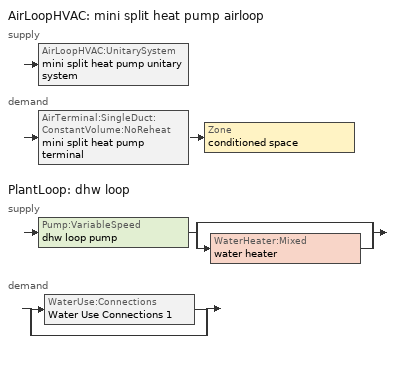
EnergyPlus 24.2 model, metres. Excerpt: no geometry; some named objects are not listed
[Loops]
AirLoopHVAC 'mini split heat pump airloop'
 supply: AirLoopHVAC:UnitarySystem 'mini split heat pump unitary system'
 demand: AirTerminal:SingleDuct:ConstantVolume:NoReheat 'mini split heat pump terminal' > Zone 'conditioned space'
PlantLoop 'dhw loop'
 supply: Pump:VariableSpeed 'dhw loop pump' > split
  | bypass
  | WaterHeater:Mixed 'water heater'
 demand: split
  | WaterUse:Connections 'Water Use Connections 1'
  | bypass
[ZoneControl:Thermostat]
conditioned space Thermostat: Zone or ZoneList=conditioned space; Control Type Schedule=conditioned space Thermostat Schedule; Control 1=conditioned space temperature setpoint; Temperature Difference Between Cutout And Setpoint {deltaC}=0
[ThermostatSetpoint:DualSetpoint]
conditioned space temperature setpoint: Heating Setpoint Temperature Schedule=heating setpoint; Cooling Setpoint Temperature Schedule=cooling setpoint
[ZoneHVAC:Baseboard:Convective:Electric]
electric baseboard: Availability Schedule=Always On Discrete; Heating Design Capacity {W}=7877.16; Efficiency=1
[AirTerminal:SingleDuct:ConstantVolume:NoReheat]
mini split heat pump terminal: Availability Schedule=Always On Discrete; Maximum Air Flow Rate {m3/s}=0.284584
[Zone equipment]
conditioned space: electric baseboard, mini split heat pump terminal
[AirLoopHVAC]
mini split heat pump airloop: Design Supply Air Flow Rate {m3/s}=0.284584; Design Return Air Flow Fraction of Supply Air Flow=1
[Sizing:System]
mini split heat pump airloop: Type of Load to Size On=Sensible; Design Outdoor Air Flow Rate {m3/s}=Autosize; Central Heating Maximum System Air Flow Ratio=0.3; Preheat Design Temperature {C}=7; Preheat Design Humidity Ratio {kgWater/kgDryAir}=0.008; Precool Design Temperature {C}=12.8; Precool Design Humidity Ratio {kgWater/kgDryAir}=0.008; Central Cooling Design Supply Air Temperature {C}=12.8; Central Heating Design Supply Air Temperature {C}=16.7; Type of Zone Sum to Use=NonCoincident; 100% Outdoor Air in Cooling=Yes; 100% Outdoor Air in Heating=Yes; Central Cooling Design Supply Air Humidity Ratio {kgWater/kgDryAir}=0.0085; Central Heating Design Supply Air Humidity Ratio {kgWater/kgDryAir}=0.008; Cooling Supply Air Flow Rate Method=DesignDay; Cooling Supply Air Flow Rate {m3/s}=0; Cooling Supply Air Flow Rate Per Floor Area {m3/s-m2}=0.00996765; Cooling Fraction of Autosized Cooling Supply Air Flow Rate=1; Cooling Supply Air Flow Rate Per Unit Cooling Capacity {m3/s-W}=3.94755e-05; Heating Supply Air Flow Rate Method=DesignDay; Heating Supply Air Flow Rate {m3/s}=0; Heating Supply Air Flow Rate Per Floor Area {m3/s-m2}=0.00996765; Heating Fraction of Autosized Heating Supply Air Flow Rate=1; Heating Fraction of Autosized Cooling Supply Air Flow Rate=1; Heating Supply Air Flow Rate Per Unit Heating Capacity {m3/s-W}=3.15882e-05; System Outdoor Air Method=ZoneSum; Zone Maximum Outdoor Air Fraction=1; Cooling Design Capacity Method=CoolingDesignCapacity; Cooling Design Capacity {W}=Autosize; Cooling Design Capacity Per Floor Area {W/m2}=234.7; Fraction of Autosized Cooling Design Capacity=1; Heating Design Capacity Method=HeatingDesignCapacity; Heating Design Capacity {W}=Autosize; Heating Design Capacity Per Floor Area {W/m2}=157; Fraction of Autosized Heating Design Capacity=1; Central Cooling Capacity Control Method=OnOff; Occupant Diversity=Autosize
[AvailabilityManager:Scheduled]
mini split heat pump airloop Availability Manager: Schedule=Always On Discrete
[AirLoopHVAC:UnitarySystem]
mini split heat pump unitary system: Control Type=Load; Controlling Zone or Thermostat Location=conditioned space; Dehumidification Control Type=None; Availability Schedule=Always On Discrete; Supply Fan=mini split heat pump supply fan; Fan Placement=BlowThrough; Supply Air Fan Operating Mode Schedule=mini split heat pump auto fan schedule; Heating Coil=mini split heat pump htg coil; DX Heating Coil Sizing Ratio=1; Cooling Coil=mini split heat pump clg coil; Use DOAS DX Cooling Coil=No; Minimum Supply Air Temperature {C}=2; Latent Load Control=SensibleOnlyLoadControl; Cooling Supply Air Flow Rate Method=SupplyAirFlowRate; Cooling Supply Air Flow Rate {m3/s}=0.284584; Heating Supply Air Flow Rate Method=SupplyAirFlowRate; Heating Supply Air Flow Rate {m3/s}=0.284584; No Load Supply Air Flow Rate Method=SupplyAirFlowRate; No Load Supply Air Flow Rate {m3/s}=0; No Load Supply Air Flow Rate Control Set To Low Speed=Yes; Maximum Supply Air Temperature {C}=48.8889; Maximum Outdoor Dry-Bulb Temperature for Supplemental Heater Operation {C}=21; Ancillary On-Cycle Electric Power {W}=0; Ancillary Off-Cycle Electric Power {W}=0; Design Specification Multispeed Object=Unitary System Performance Multispeed 1
[Fan:SystemModel]
mini split heat pump supply fan: Availability Schedule=Always On Discrete; Design Maximum Air Flow Rate {m3/s}=0.350473; Speed Control Method=Discrete; Electric Power Minimum Flow Rate Fraction=0.2; Design Pressure Rise {Pa}=500; Motor Efficiency=1; Motor In Air Stream Fraction=1; Design Electric Power Consumption {W}=Autosize; Design Power Sizing Method=PowerPerFlow; Electric Power Per Unit Flow Rate {W/(m3/s)}=148.322; Electric Power Per Unit Flow Rate Per Unit Pressure {W/((m3/s)-Pa)}=1.66667; Fan Total Efficiency=0.7; Motor Loss Radiative Fraction=0; Number of Speeds=4; Speed Flow Fraction 1=0.20706; Speed Electric Power Fraction 1=0.00888; Speed Flow Fraction 2=0.252; Speed Electric Power Fraction 2=0.016; Speed Flow Fraction 3=0.812; Speed Electric Power Fraction 3=0.53539; Speed Flow Fraction 4=1; Speed Electric Power Fraction 4=1
[Coil:Heating:DX:MultiSpeed]
mini split heat pump htg coil: Availability Schedule=Always On Discrete; Minimum Outdoor Dry-Bulb Temperature for Compressor Operation {C}=-28.8889; Crankcase Heater Capacity {W}=50; Maximum Outdoor Dry-Bulb Temperature for Crankcase Heater Operation {C}=10; Defrost Energy Input Ratio Function of Temperature Curve=Defrosteir; Maximum Outdoor Dry-Bulb Temperature for Defrost Operation {C}=4.44444; Defrost Strategy=ReverseCycle; Defrost Control=Timed; Defrost Time Period Fraction=0.058333; Resistive Defrost Heater Capacity {W}=AutoSize; Apply Part Load Fraction to Speeds Greater than 1=No; Fuel Type=Electricity; Region number for Calculating HSPF=4; Number of Speeds=2; Speed Gross Rated Heating Capacity 1 {W}=1644; Speed Gross Rated Heating COP 1 {W/W}=3.44505; Speed Rated Air Flow Rate 1 {m3/s}=0.0882919; Speed Rated Supply Air Fan Power Per Volume Flow Rate 2017 1 {W/(m3/s)}=773.3; Speed Rated Supply Air Fan Power Per Volume Flow Rate 2023 1 {W/(m3/s)}=934.4; Speed Heating Capacity Function of Temperature Curve Name 1=Heat-CAP-fT1; Speed Heating Capacity Function of Flow Fraction Curve Name 1=Heat-CAP-fFF1; Speed Energy Input Ratio Function of Temperature Curve Name 1=Heat-EIR-fT1; Speed Energy Input Ratio Function of Flow Fraction Curve Name 1=Heat-EIR-fFF1; Speed Part Load Fraction Correlation Curve Name 1=Heat-PLF-fPLR1; Speed Rated Waste Heat Fraction of Power Input 1=0.2; Speed Waste Heat Function of Temperature Curve Name 1=ConstantBiquadratic 1; Speed Gross Rated Heating Capacity 2 {W}=6475.14; Speed Gross Rated Heating COP 2 {W/W}=2.26313; Speed Rated Air Flow Rate 2 {m3/s}=0.350364; Speed Rated Supply Air Fan Power Per Volume Flow Rate 2017 2 {W/(m3/s)}=773.3; Speed Rated Supply Air Fan Power Per Volume Flow Rate 2023 2 {W/(m3/s)}=934.4; Speed Heating Capacity Function of Temperature Curve Name 2=Heat-CAP-fT2; Speed Heating Capacity Function of Flow Fraction Curve Name 2=Heat-CAP-fFF2; Speed Energy Input Ratio Function of Temperature Curve Name 2=Heat-EIR-fT2; Speed Energy Input Ratio Function of Flow Fraction Curve Name 2=Heat-EIR-fFF2; Speed Part Load Fraction Correlation Curve Name 2=Heat-PLF-fPLR2; Speed Rated Waste Heat Fraction of Power Input 2=0.2; Speed Waste Heat Function of Temperature Curve Name 2=ConstantBiquadratic 1
[Coil:Cooling:DX:MultiSpeed]
mini split heat pump clg coil: Availability Schedule=Always On Discrete; Condenser Type=AirCooled; Minimum Outdoor Dry-Bulb Temperature for Compressor Operation {C}=-25; Apply Part Load Fraction to Speeds Greater than 1=No; Apply Latent Degradation to Speeds Greater than 1=No; Crankcase Heater Capacity {W}=50; Maximum Outdoor Dry-Bulb Temperature for Crankcase Heater Operation {C}=10; Basin Heater Capacity {W/K}=0; Basin Heater Setpoint Temperature {C}=2; Fuel Type=Electricity; Number of Speeds=2; Speed Gross Rated Total Cooling Capacity 1 {W}=1351.96; Speed Gross Rated Sensible Heat Ratio 1=0.806404; Speed Gross Rated Cooling COP 1 {W/W}=3.69391; Speed Rated Air Flow Rate 1 {m3/s}=0.0725462; Speed Rated Evaporator Fan Power Per Volume Flow Rate 2017 1 {W/(m3/s)}=773.3; Speed Rated Evaporator Fan Power Per Volume Flow Rate 2023 1 {W/(m3/s)}=934.4; Speed Total Cooling Capacity Function of Temperature Curve Name 1=Cool-CAP-fT1; Speed Total Cooling Capacity Function of Flow Fraction Curve Name 1=Cool-CAP-fFF1; Speed Energy Input Ratio Function of Temperature Curve Name 1=Cool-EIR-fT1; Speed Energy Input Ratio Function of Flow Fraction Curve Name 1=Cool-EIR-fFF1; Speed Part Load Fraction Correlation Curve Name 1=Cool-PLF-fPLR1; Speed Nominal Time for Condensate Removal to Begin 1 {s}=1000; Speed Ratio of Initial Moisture Evaporation Rate and Steady State Latent Capacity 1=1.5; Speed Maximum Cycling Rate 1 {cycles/hr}=3; Speed Latent Capacity Time Constant 1 {s}=45; Speed Rated Waste Heat Fraction of Power Input 1=0.2; Speed Waste Heat Function of Temperature Curve Name 1=ConstantBiquadratic; Speed Evaporative Condenser Effectiveness 1=0.9; Speed Evaporative Condenser Air Flow Rate 1 {m3/s}=AutoSize; Speed Rated Evaporative Condenser Pump Power Consumption 1 {W}=AutoSize; Speed Gross Rated Total Cooling Capacity 2 {W}=5327.81; Speed Gross Rated Sensible Heat Ratio 2=0.759942; Speed Gross Rated Cooling COP 2 {W/W}=2.8336; Speed Rated Air Flow Rate 2 {m3/s}=0.284495; Speed Rated Evaporator Fan Power Per Volume Flow Rate 2017 2 {W/(m3/s)}=773.3; Speed Rated Evaporator Fan Power Per Volume Flow Rate 2023 2 {W/(m3/s)}=934.4; Speed Total Cooling Capacity Function of Temperature Curve Name 2=Cool-CAP-fT2; Speed Total Cooling Capacity Function of Flow Fraction Curve Name 2=Cool-CAP-fFF2; Speed Energy Input Ratio Function of Temperature Curve Name 2=Cool-EIR-fT2; Speed Energy Input Ratio Function of Flow Fraction Curve Name 2=Cool-EIR-fFF2; Speed Part Load Fraction Correlation Curve Name 2=Cool-PLF-fPLR2; Speed Nominal Time for Condensate Removal to Begin 2 {s}=1000; Speed Ratio of Initial Moisture Evaporation Rate and Steady State Latent Capacity 2=1.5; Speed Maximum Cycling Rate 2 {cycles/hr}=3; Speed Latent Capacity Time Constant 2 {s}=45; Speed Rated Waste Heat Fraction of Power Input 2=0.2; Speed Waste Heat Function of Temperature Curve Name 2=ConstantBiquadratic; Speed Evaporative Condenser Effectiveness 2=0.9; Speed Evaporative Condenser Air Flow Rate 2 {m3/s}=AutoSize; Speed Rated Evaporative Condenser Pump Power Consumption 2 {W}=AutoSize
[UnitarySystemPerformance:Multispeed]
Unitary System Performance Multispeed 1: Number of Speeds for Heating=2; Number of Speeds for Cooling=2; Single Mode Operation=No; No Load Supply Air Flow Rate Ratio=1; Heating Speed Supply Air Flow Ratio 1=0.310345; Cooling Speed Supply Air Flow Ratio 1=0.255; Heating Speed Supply Air Flow Ratio 2=1.23153; Cooling Speed Supply Air Flow Ratio 2=1
[PlantLoop]
dhw loop: Fluid Type=Water; Plant Equipment Operation Scheme=dhw loop Operation Schemes; Maximum Loop Temperature {C}=100; Minimum Loop Temperature {C}=0; Maximum Loop Flow Rate {m3/s}=0.01; Minimum Loop Flow Rate {m3/s}=0; Plant Loop Volume {m3}=0.003; Load Distribution Scheme=Optimal; Plant Loop Demand Calculation Scheme=SingleSetpoint; Common Pipe Simulation=None
[Sizing:Plant]
dhw loop: Loop Type=Heating; Design Loop Exit Temperature {C}=56; Loop Design Temperature Difference {deltaC}=5.55556; Sizing Option=NonCoincident; Zone Timesteps in Averaging Window=1; Coincident Sizing Factor Mode=None
[Pump:VariableSpeed]
dhw loop pump: Design Maximum Flow Rate {m3/s}=0.01; Design Pump Head {Pa}=1; Design Power Consumption {W}=0; Motor Efficiency=0.85; Fraction of Motor Inefficiencies to Fluid Stream=0; Coefficient 1 of the Part Load Performance Curve=0; Coefficient 2 of the Part Load Performance Curve=1; Coefficient 3 of the Part Load Performance Curve=0; Coefficient 4 of the Part Load Performance Curve=0; Design Minimum Flow Rate {m3/s}=0; Pump Control Type=Intermittent; Skin Loss Radiative Fraction=0.5; Design Power Sizing Method=PowerPerFlowPerPressure; Design Electric Power per Unit Flow Rate {W/(m3/s)}=348701.1; Design Shaft Power per Unit Flow Rate per Unit Head {W/((m3/s)-Pa)}=1.28205; Design Minimum Flow Rate Fraction=0
[WaterHeater:Mixed]
water heater: Tank Volume {m3}=0.221447; Setpoint Temperature Schedule=water heater setpoint; Deadband Temperature Difference {deltaC}=2; Maximum Temperature Limit {C}=99; Heater Control Type=Cycle; Heater Maximum Capacity {W}=5500.06; Heater Minimum Capacity {W}=0; Heater Ignition Minimum Flow Rate {m3/s}=0; Heater Ignition Delay {s}=0; Heater Fuel Type=Electricity; Heater Thermal Efficiency=1; Off Cycle Parasitic Fuel Consumption Rate {W}=0; Off Cycle Parasitic Fuel Type=Electricity; Off Cycle Parasitic Heat Fraction to Tank=0; On Cycle Parasitic Fuel Consumption Rate {W}=0; On Cycle Parasitic Fuel Type=Electricity; On Cycle Parasitic Heat Fraction to Tank=0; Ambient Temperature Indicator=Zone; Ambient Temperature Zone=conditioned space; Off Cycle Loss Coefficient to Ambient Temperature {W/K}=2.89744; Off Cycle Loss Fraction to Zone=1; On Cycle Loss Coefficient to Ambient Temperature {W/K}=2.89744; On Cycle Loss Fraction to Zone=1; Use Side Effectiveness=1; Source Side Effectiveness=1; Use Side Design Flow Rate {m3/s}=Autosize; Source Side Design Flow Rate {m3/s}=Autosize; Indirect Water Heating Recovery Time {hr}=1.5; Source Side Flow Control Mode=IndirectHeatPrimarySetpoint
[WaterHeater:Sizing]
water heater: Design Mode=PeakDraw; Time Storage Can Meet Peak Draw {hr}=0.538503; Time for Tank Recovery {hr}=0; Nominal Tank Volume for Autosizing Plant Connections {m3}=1
[SetpointManager:Scheduled]
Setpoint Manager Scheduled 1: Control Variable=Temperature; Schedule=dhw temp
[WaterUse:Connections]
Water Use Connections 1: Drain Water Heat Exchanger Type=None; Drain Water Heat Exchanger Destination=Plant; Water Use Equipment Name 1=dhw fixtures; Water Use Equipment Name 2=dhw distribution waste; Water Use Equipment Name 3=clothes washer; Water Use Equipment Name 4=dishwasher
[WaterUse:Equipment]
Name | Peak Flow Rate {m3/s} | Flow Rate Fraction Schedule | Target Temperature Schedule
dhw fixtures | 4.45828e-06 | dhw fixtures schedule | mixed water temperature schedule
dhw distribution waste | 1.35156e-06 | dhw fixtures schedule | mixed water temperature schedule
clothes washer | 9.69919e-07 | clothes washer schedule
dishwasher | 2.90872e-07 | dishwasher schedule
[PlantEquipmentOperationSchemes]
dhw loop Operation Schemes: Control Scheme Object Type 1=PlantEquipmentOperation:HeatingLoad; Control Scheme Name 1=dhw loop Heating Operation Scheme; Control Scheme Schedule Name 1=Always On Discrete
[PlantEquipmentOperation:HeatingLoad]
dhw loop Heating Operation Scheme: Load Range Lower Limit 1 {W}=0; Load Range Upper Limit 1 {W}=1000000000; Range Equipment List Name 1=dhw loop Heating Equipment List
[PlantEquipmentList]
dhw loop Heating Equipment List: WaterHeater:Mixed, water heater
[EnergyManagementSystem:GlobalVariable]
infil_program_Qfan
infil_program_Qinf
mini_split_heat_pump_airloop_Fan_RTF
natural_vent_program_Qnv
natural_vent_program_Qwhf
[EnergyManagementSystem:InternalVariable]
mini_split_heat_pump_airloop_max_sup_fan_mfr: Internal Data Index Key=mini split heat pump supply fan; Internal Data Type=Fan Maximum Mass Flow Rate
[EnergyManagementSystem:Sensor]
Name | Output:Variable or Output:Meter Index Key | Output:Variable or Output:Meter
airflow_gain | infil flow | Infiltration Sensible Heat Gain Energy
airflow_gain_1 | natural vent flow | Infiltration Sensible Heat Gain Energy
airflow_gain_2 | whole house fan flow | Infiltration Sensible Heat Gain Energy
airflow_loss | infil flow | Infiltration Sensible Heat Loss Energy
airflow_loss_1 | natural vent flow | Infiltration Sensible Heat Loss Energy
airflow_loss_2 | whole house fan flow | Infiltration Sensible Heat Loss Energy
clg_load_cond |  | Cooling:EnergyTransfer:Zone:CONDITIONED SPACE
clg_sp_s; clg_sp_s_1 | cooling setpoint | Schedule Value
clothes_dryer_exhaust_0_sch_s | clothes dryer exhaust 0 schedule | Schedule Value
conditioned_space_clg_unmet_s | conditioned space | Zone Cooling Setpoint Not Met Time
conditioned_space_htg_unmet_s | conditioned space | Zone Heating Setpoint Not Met Time
cool_season | cooling season schedule | Schedule Value
dhw_loss | water heater | Water Heater Heat Loss Energy
dhw_rtf | water heater | Water Heater Runtime Fraction
fridge_tin_s; tin_s; tin_s_1 | conditioned space | Zone Mean Air Temperature
htg_load_cond |  | Heating:EnergyTransfer:Zone:CONDITIONED SPACE
htg_sp_s; htg_sp_s_1 | heating setpoint | Schedule Value
ig_ee_conv | clothes dryer | Electric Equipment Convective Heating Energy
ig_ee_conv_1 | clothes washer | Electric Equipment Convective Heating Energy
ig_ee_conv_2 | cooking range | Electric Equipment Convective Heating Energy
ig_ee_conv_3 | dishwasher | Electric Equipment Convective Heating Energy
ig_ee_conv_4 | fridge | Electric Equipment Convective Heating Energy
ig_ee_conv_5 | misc plug loads | Electric Equipment Convective Heating Energy
ig_ee_conv_6 | whole house fan | Electric Equipment Convective Heating Energy
ig_ee_rad | clothes dryer | Electric Equipment Radiant Heating Energy
ig_ee_rad_1 | clothes washer | Electric Equipment Radiant Heating Energy
ig_ee_rad_2 | cooking range | Electric Equipment Radiant Heating Energy
ig_ee_rad_3 | dishwasher | Electric Equipment Radiant Heating Energy
ig_ee_rad_4 | fridge | Electric Equipment Radiant Heating Energy
ig_ee_rad_5 | misc plug loads | Electric Equipment Radiant Heating Energy
ig_ee_rad_6 | whole house fan | Electric Equipment Radiant Heating Energy
ig_lgt_conv | interior lighting | Lights Convective Heating Energy
ig_lgt_rad | interior lighting | Lights Radiant Heating Energy
ig_lgt_vis | interior lighting | Lights Visible Radiation Heating Energy
ig_oe_conv | clothes dryer 1 | Other Equipment Convective Heating Energy
ig_oe_conv_1 | cooking range 1 | Other Equipment Convective Heating Energy
ig_oe_conv_2 | general water use latent | Other Equipment Convective Heating Energy
ig_oe_conv_3 | general water use sensible | Other Equipment Convective Heating Energy
ig_oe_conv_4 | water heater energy adjustment1 | Other Equipment Convective Heating Energy
ig_oe_rad | clothes dryer 1 | Other Equipment Radiant Heating Energy
ig_oe_rad_1 | cooking range 1 | Other Equipment Radiant Heating Energy
ig_oe_rad_2 | general water use latent | Other Equipment Radiant Heating Energy
ig_oe_rad_3 | general water use sensible | Other Equipment Radiant Heating Energy
ig_oe_rad_4 | water heater energy adjustment1 | Other Equipment Radiant Heating Energy
ig_ppl_conv | occupants | People Convective Heating Energy
ig_ppl_rad | occupants | People Radiant Heating Energy
im_conv | furniture mass conditioned space 1 | Surface Inside Face Convection Heat Gain Energy
im_conv_1 | partition wall mass | Surface Inside Face Convection Heat Gain Energy
im_ig | furniture mass conditioned space 1 | Surface Inside Face Internal Gains Radiation Heat Gain Energy
im_ig_1 | partition wall mass | Surface Inside Face Internal Gains Radiation Heat Gain Energy
im_lgt | furniture mass conditioned space 1 | Surface Inside Face Lights Radiation Heat Gain Energy
im_lgt_1 | partition wall mass | Surface Inside Face Lights Radiation Heat Gain Energy
im_sol | furniture mass conditioned space 1 | Surface Inside Face Solar Radiation Heat Gain Energy
im_sol_1 | partition wall mass | Surface Inside Face Solar Radiation Heat Gain Energy
im_surf | furniture mass conditioned space 1 | Surface Inside Face Net Surface Thermal Radiation Heat Gain Energy
im_surf_1 | partition wall mass | Surface Inside Face Net Surface Thermal Radiation Heat Gain Energy
mech_vent_bath_fan_0_sch_s | mech vent bath fan 0 schedule | Schedule Value
mech_vent_range_fan_0_sch_s | mech vent range fan 0 schedule | Schedule Value
mini_split_heat_pump_airloop_Fan_RTF_s | mini split heat pump supply fan | Fan Runtime Fraction Speed 1
mini_split_heat_pump_airloop_Fan_RTF_s_1 | mini split heat pump supply fan | Fan Runtime Fraction Speed 2
mini_split_heat_pump_airloop_Fan_RTF_s_2 | mini split heat pump supply fan | Fan Runtime Fraction Speed 3
mini_split_heat_pump_airloop_Fan_RTF_s_3 | mini split heat pump supply fan | Fan Runtime Fraction Speed 4
mini_split_heat_pump_clg_coil_s | mini split heat pump clg coil | Cooling Coil Total Cooling Energy
mini_split_heat_pump_htg_coil_s | mini split heat pump htg coil | Heating Coil Heating Energy
mini_split_heat_pump_supply_fan_s | mini split heat pump supply fan | Fan Electricity Energy
mv_conv | mech vent bath fan 0 | Electric Equipment Convective Heating Energy
mv_conv_1 | mech vent house fan | Electric Equipment Convective Heating Energy
mv_conv_2 | mech vent house fan cfis | Electric Equipment Convective Heating Energy
mv_conv_3 | mech vent range fan 0 | Electric Equipment Convective Heating Energy
mv_conv_4 | mech vent house fan latent load | Other Equipment Convective Heating Energy
mv_conv_5 | mech vent house fan sensible load | Other Equipment Convective Heating Energy
mv_rad | mech vent bath fan 0 | Electric Equipment Radiant Heating Energy
mv_rad_1 | mech vent house fan | Electric Equipment Radiant Heating Energy
mv_rad_2 | mech vent house fan cfis | Electric Equipment Radiant Heating Energy
mv_rad_3 | mech vent range fan 0 | Electric Equipment Radiant Heating Energy
mv_rad_4 | mech vent house fan latent load | Other Equipment Radiant Heating Energy
mv_rad_5 | mech vent house fan sensible load | Other Equipment Radiant Heating Energy
natural_vent_s | natural vent schedule | Schedule Value
oa_temp |  | Site Outdoor Air Drybulb Temperature
out_pb_s |  | Site Outdoor Air Barometric Pressure
out_wt_s |  | Site Outdoor Air Humidity Ratio
site_vw_s |  | Site Wind Speed
ss_back_out | Window1 | Surface Window Shortwave from Zone Back Out Window Heat Transfer Rate
ss_back_out_1 | Window2 | Surface Window Shortwave from Zone Back Out Window Heat Transfer Rate
ss_back_out_2 | Window4 | Surface Window Shortwave from Zone Back Out Window Heat Transfer Rate
ss_back_out_3 | Window5 | Surface Window Shortwave from Zone Back Out Window Heat Transfer Rate
ss_back_out_4 | Window6 | Surface Window Shortwave from Zone Back Out Window Heat Transfer Rate
ss_back_out_5 | Window7 | Surface Window Shortwave from Zone Back Out Window Heat Transfer Rate
ss_back_out_6 | Window8 | Surface Window Shortwave from Zone Back Out Window Heat Transfer Rate
ss_back_out_7 | Window9 | Surface Window Shortwave from Zone Back Out Window Heat Transfer Rate
ss_conv | Door1 | Surface Inside Face Convection Heat Gain Energy
ss_conv_1 | Door2 | Surface Inside Face Convection Heat Gain Energy
ss_conv_2 | Window1 | Surface Inside Face Convection Heat Gain Energy
ss_conv_3 | Window2 | Surface Inside Face Convection Heat Gain Energy
ss_conv_4 | Window4 | Surface Inside Face Convection Heat Gain Energy
ss_conv_5 | Window5 | Surface Inside Face Convection Heat Gain Energy
ss_conv_6 | Window6 | Surface Inside Face Convection Heat Gain Energy
ss_conv_7 | Window7 | Surface Inside Face Convection Heat Gain Energy
ss_conv_8 | Window8 | Surface Inside Face Convection Heat Gain Energy
ss_conv_9 | Window9 | Surface Inside Face Convection Heat Gain Energy
ss_ig | Door1 | Surface Inside Face Internal Gains Radiation Heat Gain Energy
ss_ig_1 | Door2 | Surface Inside Face Internal Gains Radiation Heat Gain Energy
ss_ig_2 | Window1 | Surface Inside Face Internal Gains Radiation Heat Gain Energy
ss_ig_3 | Window2 | Surface Inside Face Internal Gains Radiation Heat Gain Energy
ss_ig_4 | Window4 | Surface Inside Face Internal Gains Radiation Heat Gain Energy
ss_ig_5 | Window5 | Surface Inside Face Internal Gains Radiation Heat Gain Energy
ss_ig_6 | Window6 | Surface Inside Face Internal Gains Radiation Heat Gain Energy
ss_ig_7 | Window7 | Surface Inside Face Internal Gains Radiation Heat Gain Energy
ss_ig_8 | Window8 | Surface Inside Face Internal Gains Radiation Heat Gain Energy
ss_ig_9 | Window9 | Surface Inside Face Internal Gains Radiation Heat Gain Energy
ss_lgt | Door1 | Surface Inside Face Lights Radiation Heat Gain Energy
ss_lgt_1 | Door2 | Surface Inside Face Lights Radiation Heat Gain Energy
ss_sol | Door1 | Surface Inside Face Solar Radiation Heat Gain Energy
ss_sol_1 | Door2 | Surface Inside Face Solar Radiation Heat Gain Energy
ss_surf | Door1 | Surface Inside Face Net Surface Thermal Radiation Heat Gain Energy
ss_surf_1 | Door2 | Surface Inside Face Net Surface Thermal Radiation Heat Gain Energy
ss_surf_2 | Window1 | Surface Inside Face Net Surface Thermal Radiation Heat Gain Energy
ss_surf_3 | Window2 | Surface Inside Face Net Surface Thermal Radiation Heat Gain Energy
ss_surf_4 | Window4 | Surface Inside Face Net Surface Thermal Radiation Heat Gain Energy
ss_surf_5 | Window5 | Surface Inside Face Net Surface Thermal Radiation Heat Gain Energy
ss_surf_6 | Window6 | Surface Inside Face Net Surface Thermal Radiation Heat Gain Energy
ss_surf_7 | Window7 | Surface Inside Face Net Surface Thermal Radiation Heat Gain Energy
ss_surf_8 | Window8 | Surface Inside Face Net Surface Thermal Radiation Heat Gain Energy
ss_surf_9 | Window9 | Surface Inside Face Net Surface Thermal Radiation Heat Gain Energy
ss_trans_in | Window1 | Surface Window Transmitted Solar Radiation Rate
ss_trans_in_1 | Window2 | Surface Window Transmitted Solar Radiation Rate
ss_trans_in_2 | Window4 | Surface Window Transmitted Solar Radiation Rate
ss_trans_in_3 | Window5 | Surface Window Transmitted Solar Radiation Rate
ss_trans_in_4 | Window6 | Surface Window Transmitted Solar Radiation Rate
ss_trans_in_5 | Window7 | Surface Window Transmitted Solar Radiation Rate
ss_trans_in_6 | Window8 | Surface Window Transmitted Solar Radiation Rate
ss_trans_in_7 | Window9 | Surface Window Transmitted Solar Radiation Rate
ss_trans_out | Window1 | Surface Inside Face Initial Transmitted Diffuse Transmitted Out Window Solar Radiation Rate
ss_trans_out_1 | Window2 | Surface Inside Face Initial Transmitted Diffuse Transmitted Out Window Solar Radiation Rate
ss_trans_out_2 | Window4 | Surface Inside Face Initial Transmitted Diffuse Transmitted Out Window Solar Radiation Rate
ss_trans_out_3 | Window5 | Surface Inside Face Initial Transmitted Diffuse Transmitted Out Window Solar Radiation Rate
ss_trans_out_4 | Window6 | Surface Inside Face Initial Transmitted Diffuse Transmitted Out Window Solar Radiation Rate
ss_trans_out_5 | Window7 | Surface Inside Face Initial Transmitted Diffuse Transmitted Out Window Solar Radiation Rate
ss_trans_out_6 | Window8 | Surface Inside Face Initial Transmitted Diffuse Transmitted Out Window Solar Radiation Rate
ss_trans_out_7 | Window9 | Surface Inside Face Initial Transmitted Diffuse Transmitted Out Window Solar Radiation Rate
s_conv | Floor1 | Surface Inside Face Convection Heat Gain Energy
s_conv_1 | Floor2 | Surface Inside Face Convection Heat Gain Energy
s_conv_10 | RimJoist2:225 | Surface Inside Face Convection Heat Gain Energy
s_conv_11 | RimJoist2:315 | Surface Inside Face Convection Heat Gain Energy
s_conv_12 | RimJoist2:45 | Surface Inside Face Convection Heat Gain Energy
s_conv_13 | Slab1 | Surface Inside Face Convection Heat Gain Energy
s_conv_14 | Wall1:135 | Surface Inside Face Convection Heat Gain Energy
s_conv_15 | Wall1:225 | Surface Inside Face Convection Heat Gain Energy
s_conv_16 | Wall1:315 | Surface Inside Face Convection Heat Gain Energy
s_conv_17 | Wall1:45 | Surface Inside Face Convection Heat Gain Energy
s_conv_18 | Wall2 | Surface Inside Face Convection Heat Gain Energy
s_conv_19 | Wall3:135 | Surface Inside Face Convection Heat Gain Energy
s_conv_2 | FoundationWall1 | Surface Inside Face Convection Heat Gain Energy
s_conv_20 | Wall3:225 | Surface Inside Face Convection Heat Gain Energy
s_conv_21 | Wall3:315 | Surface Inside Face Convection Heat Gain Energy
s_conv_22 | Wall3:45 | Surface Inside Face Convection Heat Gain Energy
s_conv_23 | Wall4:135 | Surface Inside Face Convection Heat Gain Energy
s_conv_24 | Wall4:225 | Surface Inside Face Convection Heat Gain Energy
s_conv_25 | Wall4:315 | Surface Inside Face Convection Heat Gain Energy
s_conv_26 | Wall4:45 | Surface Inside Face Convection Heat Gain Energy
s_conv_27 | Wall6 | Surface Inside Face Convection Heat Gain Energy
s_conv_3 | inferred conditioned ceiling | Surface Inside Face Convection Heat Gain Energy
s_conv_4 | inferred conditioned floor | Surface Inside Face Convection Heat Gain Energy
s_conv_5 | RimJoist1:135 | Surface Inside Face Convection Heat Gain Energy
s_conv_6 | RimJoist1:225 | Surface Inside Face Convection Heat Gain Energy
s_conv_7 | RimJoist1:315 | Surface Inside Face Convection Heat Gain Energy
s_conv_8 | RimJoist1:45 | Surface Inside Face Convection Heat Gain Energy
s_conv_9 | RimJoist2:135 | Surface Inside Face Convection Heat Gain Energy
s_ig | Floor1 | Surface Inside Face Internal Gains Radiation Heat Gain Energy
s_ig_1 | Floor2 | Surface Inside Face Internal Gains Radiation Heat Gain Energy
s_ig_10 | RimJoist2:225 | Surface Inside Face Internal Gains Radiation Heat Gain Energy
s_ig_11 | RimJoist2:315 | Surface Inside Face Internal Gains Radiation Heat Gain Energy
s_ig_12 | RimJoist2:45 | Surface Inside Face Internal Gains Radiation Heat Gain Energy
s_ig_13 | Slab1 | Surface Inside Face Internal Gains Radiation Heat Gain Energy
s_ig_14 | Wall1:135 | Surface Inside Face Internal Gains Radiation Heat Gain Energy
s_ig_15 | Wall1:225 | Surface Inside Face Internal Gains Radiation Heat Gain Energy
s_ig_16 | Wall1:315 | Surface Inside Face Internal Gains Radiation Heat Gain Energy
s_ig_17 | Wall1:45 | Surface Inside Face Internal Gains Radiation Heat Gain Energy
s_ig_18 | Wall2 | Surface Inside Face Internal Gains Radiation Heat Gain Energy
s_ig_19 | Wall3:135 | Surface Inside Face Internal Gains Radiation Heat Gain Energy
s_ig_2 | FoundationWall1 | Surface Inside Face Internal Gains Radiation Heat Gain Energy
s_ig_20 | Wall3:225 | Surface Inside Face Internal Gains Radiation Heat Gain Energy
s_ig_21 | Wall3:315 | Surface Inside Face Internal Gains Radiation Heat Gain Energy
s_ig_22 | Wall3:45 | Surface Inside Face Internal Gains Radiation Heat Gain Energy
s_ig_23 | Wall4:135 | Surface Inside Face Internal Gains Radiation Heat Gain Energy
s_ig_24 | Wall4:225 | Surface Inside Face Internal Gains Radiation Heat Gain Energy
s_ig_25 | Wall4:315 | Surface Inside Face Internal Gains Radiation Heat Gain Energy
s_ig_26 | Wall4:45 | Surface Inside Face Internal Gains Radiation Heat Gain Energy
s_ig_27 | Wall6 | Surface Inside Face Internal Gains Radiation Heat Gain Energy
s_ig_3 | inferred conditioned ceiling | Surface Inside Face Internal Gains Radiation Heat Gain Energy
s_ig_4 | inferred conditioned floor | Surface Inside Face Internal Gains Radiation Heat Gain Energy
s_ig_5 | RimJoist1:135 | Surface Inside Face Internal Gains Radiation Heat Gain Energy
s_ig_6 | RimJoist1:225 | Surface Inside Face Internal Gains Radiation Heat Gain Energy
s_ig_7 | RimJoist1:315 | Surface Inside Face Internal Gains Radiation Heat Gain Energy
s_ig_8 | RimJoist1:45 | Surface Inside Face Internal Gains Radiation Heat Gain Energy
s_ig_9 | RimJoist2:135 | Surface Inside Face Internal Gains Radiation Heat Gain Energy
s_lgt | Floor1 | Surface Inside Face Lights Radiation Heat Gain Energy
s_lgt_1 | Floor2 | Surface Inside Face Lights Radiation Heat Gain Energy
s_lgt_10 | RimJoist2:225 | Surface Inside Face Lights Radiation Heat Gain Energy
s_lgt_11 | RimJoist2:315 | Surface Inside Face Lights Radiation Heat Gain Energy
s_lgt_12 | RimJoist2:45 | Surface Inside Face Lights Radiation Heat Gain Energy
s_lgt_13 | Slab1 | Surface Inside Face Lights Radiation Heat Gain Energy
s_lgt_14 | Wall1:135 | Surface Inside Face Lights Radiation Heat Gain Energy
s_lgt_15 | Wall1:225 | Surface Inside Face Lights Radiation Heat Gain Energy
s_lgt_16 | Wall1:315 | Surface Inside Face Lights Radiation Heat Gain Energy
s_lgt_17 | Wall1:45 | Surface Inside Face Lights Radiation Heat Gain Energy
s_lgt_18 | Wall2 | Surface Inside Face Lights Radiation Heat Gain Energy
s_lgt_19 | Wall3:135 | Surface Inside Face Lights Radiation Heat Gain Energy
s_lgt_2 | FoundationWall1 | Surface Inside Face Lights Radiation Heat Gain Energy
s_lgt_20 | Wall3:225 | Surface Inside Face Lights Radiation Heat Gain Energy
s_lgt_21 | Wall3:315 | Surface Inside Face Lights Radiation Heat Gain Energy
s_lgt_22 | Wall3:45 | Surface Inside Face Lights Radiation Heat Gain Energy
s_lgt_23 | Wall4:135 | Surface Inside Face Lights Radiation Heat Gain Energy
s_lgt_24 | Wall4:225 | Surface Inside Face Lights Radiation Heat Gain Energy
s_lgt_25 | Wall4:315 | Surface Inside Face Lights Radiation Heat Gain Energy
s_lgt_26 | Wall4:45 | Surface Inside Face Lights Radiation Heat Gain Energy
s_lgt_27 | Wall6 | Surface Inside Face Lights Radiation Heat Gain Energy
s_lgt_3 | inferred conditioned ceiling | Surface Inside Face Lights Radiation Heat Gain Energy
s_lgt_4 | inferred conditioned floor | Surface Inside Face Lights Radiation Heat Gain Energy
s_lgt_5 | RimJoist1:135 | Surface Inside Face Lights Radiation Heat Gain Energy
s_lgt_6 | RimJoist1:225 | Surface Inside Face Lights Radiation Heat Gain Energy
s_lgt_7 | RimJoist1:315 | Surface Inside Face Lights Radiation Heat Gain Energy
s_lgt_8 | RimJoist1:45 | Surface Inside Face Lights Radiation Heat Gain Energy
s_lgt_9 | RimJoist2:135 | Surface Inside Face Lights Radiation Heat Gain Energy
s_sol | Floor1 | Surface Inside Face Solar Radiation Heat Gain Energy
s_sol_1 | Floor2 | Surface Inside Face Solar Radiation Heat Gain Energy
s_sol_10 | RimJoist2:225 | Surface Inside Face Solar Radiation Heat Gain Energy
s_sol_11 | RimJoist2:315 | Surface Inside Face Solar Radiation Heat Gain Energy
s_sol_12 | RimJoist2:45 | Surface Inside Face Solar Radiation Heat Gain Energy
s_sol_13 | Slab1 | Surface Inside Face Solar Radiation Heat Gain Energy
s_sol_14 | Wall1:135 | Surface Inside Face Solar Radiation Heat Gain Energy
s_sol_15 | Wall1:225 | Surface Inside Face Solar Radiation Heat Gain Energy
s_sol_16 | Wall1:315 | Surface Inside Face Solar Radiation Heat Gain Energy
s_sol_17 | Wall1:45 | Surface Inside Face Solar Radiation Heat Gain Energy
s_sol_18 | Wall2 | Surface Inside Face Solar Radiation Heat Gain Energy
s_sol_19 | Wall3:135 | Surface Inside Face Solar Radiation Heat Gain Energy
s_sol_2 | FoundationWall1 | Surface Inside Face Solar Radiation Heat Gain Energy
s_sol_20 | Wall3:225 | Surface Inside Face Solar Radiation Heat Gain Energy
s_sol_21 | Wall3:315 | Surface Inside Face Solar Radiation Heat Gain Energy
s_sol_22 | Wall3:45 | Surface Inside Face Solar Radiation Heat Gain Energy
s_sol_23 | Wall4:135 | Surface Inside Face Solar Radiation Heat Gain Energy
s_sol_24 | Wall4:225 | Surface Inside Face Solar Radiation Heat Gain Energy
s_sol_25 | Wall4:315 | Surface Inside Face Solar Radiation Heat Gain Energy
s_sol_26 | Wall4:45 | Surface Inside Face Solar Radiation Heat Gain Energy
s_sol_27 | Wall6 | Surface Inside Face Solar Radiation Heat Gain Energy
s_sol_3 | inferred conditioned ceiling | Surface Inside Face Solar Radiation Heat Gain Energy
s_sol_4 | inferred conditioned floor | Surface Inside Face Solar Radiation Heat Gain Energy
s_sol_5 | RimJoist1:135 | Surface Inside Face Solar Radiation Heat Gain Energy
s_sol_6 | RimJoist1:225 | Surface Inside Face Solar Radiation Heat Gain Energy
s_sol_7 | RimJoist1:315 | Surface Inside Face Solar Radiation Heat Gain Energy
s_sol_8 | RimJoist1:45 | Surface Inside Face Solar Radiation Heat Gain Energy
s_sol_9 | RimJoist2:135 | Surface Inside Face Solar Radiation Heat Gain Energy
s_surf | Floor1 | Surface Inside Face Net Surface Thermal Radiation Heat Gain Energy
s_surf_1 | Floor2 | Surface Inside Face Net Surface Thermal Radiation Heat Gain Energy
s_surf_10 | RimJoist2:225 | Surface Inside Face Net Surface Thermal Radiation Heat Gain Energy
s_surf_11 | RimJoist2:315 | Surface Inside Face Net Surface Thermal Radiation Heat Gain Energy
s_surf_12 | RimJoist2:45 | Surface Inside Face Net Surface Thermal Radiation Heat Gain Energy
s_surf_13 | Slab1 | Surface Inside Face Net Surface Thermal Radiation Heat Gain Energy
s_surf_14 | Wall1:135 | Surface Inside Face Net Surface Thermal Radiation Heat Gain Energy
s_surf_15 | Wall1:225 | Surface Inside Face Net Surface Thermal Radiation Heat Gain Energy
s_surf_16 | Wall1:315 | Surface Inside Face Net Surface Thermal Radiation Heat Gain Energy
s_surf_17 | Wall1:45 | Surface Inside Face Net Surface Thermal Radiation Heat Gain Energy
s_surf_18 | Wall2 | Surface Inside Face Net Surface Thermal Radiation Heat Gain Energy
s_surf_19 | Wall3:135 | Surface Inside Face Net Surface Thermal Radiation Heat Gain Energy
s_surf_2 | FoundationWall1 | Surface Inside Face Net Surface Thermal Radiation Heat Gain Energy
s_surf_20 | Wall3:225 | Surface Inside Face Net Surface Thermal Radiation Heat Gain Energy
s_surf_21 | Wall3:315 | Surface Inside Face Net Surface Thermal Radiation Heat Gain Energy
s_surf_22 | Wall3:45 | Surface Inside Face Net Surface Thermal Radiation Heat Gain Energy
s_surf_23 | Wall4:135 | Surface Inside Face Net Surface Thermal Radiation Heat Gain Energy
s_surf_24 | Wall4:225 | Surface Inside Face Net Surface Thermal Radiation Heat Gain Energy
s_surf_25 | Wall4:315 | Surface Inside Face Net Surface Thermal Radiation Heat Gain Energy
s_surf_26 | Wall4:45 | Surface Inside Face Net Surface Thermal Radiation Heat Gain Energy
s_surf_27 | Wall6 | Surface Inside Face Net Surface Thermal Radiation Heat Gain Energy
s_surf_3 | inferred conditioned ceiling | Surface Inside Face Net Surface Thermal Radiation Heat Gain Energy
s_surf_4 | inferred conditioned floor | Surface Inside Face Net Surface Thermal Radiation Heat Gain Energy
s_surf_5 | RimJoist1:135 | Surface Inside Face Net Surface Thermal Radiation Heat Gain Energy
s_surf_6 | RimJoist1:225 | Surface Inside Face Net Surface Thermal Radiation Heat Gain Energy
s_surf_7 | RimJoist1:315 | Surface Inside Face Net Surface Thermal Radiation Heat Gain Energy
s_surf_8 | RimJoist1:45 | Surface Inside Face Net Surface Thermal Radiation Heat Gain Energy
s_surf_9 | RimJoist2:135 | Surface Inside Face Net Surface Thermal Radiation Heat Gain Energy
tout_db; tout_db_1 | Environment | Site Outdoor Air Drybulb Temperature
tout_s | conditioned space | Zone Outdoor Air Drybulb Temperature
water_heater_energy | water heater | Water Heater Electricity Rate
water_heater_off_cycle_parasitic | water heater | Water Heater Off Cycle Parasitic Electricity Rate
water_heater_on_cycle_parasitic | water heater | Water Heater On Cycle Parasitic Electricity Rate
win_s | conditioned space | Zone Air Humidity Ratio
[EnergyManagementSystem:Actuator]
Name | Actuated Component Unique | Actuated Component Type | Actuated Component Control Type
fridge_schedule_act | fridge schedule | Schedule:Constant | Schedule Value
infil_flow_act | infil flow | Zone Infiltration | Air Exchange Flow Rate
mech_vent_house_fan_cfis_act | mech vent house fan cfis | ElectricEquipment | Electricity Rate
mech_vent_house_fan_latent_load_act | mech vent house fan latent load | OtherEquipment | Power Level
mech_vent_house_fan_sensible_load_act | mech vent house fan sensible load | OtherEquipment | Power Level
mini_split_heat_pump_supply_fan_pressure_rise_act | mini split heat pump supply fan | Fan | Fan Pressure Rise
mini_split_heat_pump_supply_fan_total_efficiency_act | mini split heat pump supply fan | Fan | Fan Total Efficiency
natural_vent_flow_act | natural vent flow | Zone Infiltration | Air Exchange Flow Rate
other_non_freezing_space_temp_sch | other non-freezing space | Schedule:Constant | Schedule Value
Sequential_Fraction_Schedule_act | Sequential Fraction Schedule | Schedule:Constant | Schedule Value
water_heater_ec_adj_act | water heater energy adjustment1 | OtherEquipment | Power Level
whole_house_fan_act | whole house fan | ElectricEquipment | Electricity Rate
whole_house_fan_flow_act | whole house fan flow | Zone Infiltration | Air Exchange Flow Rate
whole_house_fan_mix_act | whole house fan mix | ZoneMixing | Air Exchange Flow Rate
[EnergyManagementSystem:Program]
fridge_schedule_program: Set Tin = fridge_tin_s*(9.0/5.0)+32.0; Set fridge_schedule_act = 0; If (Hour == 0); Set fridge_schedule_act = (-0.487+0.019*Tin); ElseIf (Hour == 1); Set fridge_schedule_act = (-0.34+0.016*Tin); ElseIf (Hour == 2); Set fridge_schedule_act = (-0.37+0.017*Tin); ElseIf (Hour == 3); Set fridge_schedule_act = (-0.361+0.016*Tin); ElseIf (Hour == 4); Set fridge_schedule_act = (-0.515+0.018*Tin); ElseIf (Hour == 5); Set fridge_schedule_act = (-0.684+0.021*Tin); ElseIf (Hour == 6); Set fridge_schedule_act = (-0.471+0.019*Tin); ElseIf (Hour == 7); Set fridge_schedule_act = (-0.159+0.015*Tin); ElseIf (Hour == 8); Set fridge_schedule_act = (-0.079+0.015*Tin); ElseIf (Hour == 9); Set fridge_schedule_act = (-0.417+0.019*Tin); ElseIf (Hour == 10); Set fridge_schedule_act = (-0.411+0.018*Tin); ElseIf (Hour == 11); Set fridge_schedule_act = (-0.386+0.018*Tin); ElseIf (Hour == 12); Set fridge_schedule_act = (-0.24+0.016*Tin); ElseIf (Hour == 13); Set fridge_schedule_act = (-0.314+0.017*Tin); ElseIf (Hour == 14); Set fridge_schedule_act = (-0.16+0.015*Tin); ElseIf (Hour == 15); Set fridge_schedule_act = (-0.121+0.015*Tin); ElseIf (Hour == 16); Set fridge_schedule_act = (-0.469+0.02*Tin); ElseIf (Hour == 17); Set fridge_schedule_act = (-0.412+0.02*Tin); ElseIf (Hour == 18); Set fridge_schedule_act = (-0.091+0.017*Tin); ElseIf (Hour == 19); Set fridge_schedule_act = (0.077+0.014*Tin); ElseIf (Hour == 20); Set fridge_schedule_act = (-0.118+0.016*Tin); ElseIf (Hour == 21); Set fridge_schedule_act = (-0.247+0.017*Tin); ElseIf (Hour == 22); Set fridge_schedule_act = (-0.445+0.019*Tin); ElseIf (Hour == 23); Set fridge_schedule_act = (-0.544+0.02*Tin); EndIf
infil_program: Set p_m = 0.14; Set p_s = 0.22; Set s_m = 270; Set s_s = 370; Set z_m = 9.99744; Set z_s = 5.064414920732204; Set f_t = (((s_m/z_m)^p_m)*((z_s/s_s)^p_s)); Set Tdiff = tin_s-tout_s; Set dT = @Abs Tdiff; Set c = 0.0533; Set Cs = 0.0927; Set Cw = 0.1654; Set n = 0.65; Set sft = (f_t*0.3); Set temp1 = ((c*Cw)*((sft*site_vw_s)^(2*n)))^2; Set Qinf = (((c*Cs*(dT^n))^2)+temp1)^0.5; Set Qinf = (@Max Qinf 0); Set mech_vent_house_fan_sensible_load_act = 0.0; Set mech_vent_house_fan_latent_load_act = 0.0; Set OASupInPb = out_pb_s; Set OASupInTemp = tout_s; Set OASupInW = out_wt_s; Set OASupRho = (@RhoAirFnPbTdbW OASupInPb OASupInTemp OASupInW); Set OASupCp = (@CpAirFnW OASupInW); Set OASupInEnth = (@HFnTdbW OASupInTemp OASupInW); Set ZoneTemp = tin_s; Set ZoneW = win_s; Set ZoneCp = (@CpAirFnW ZoneW); Set ZoneAirEnth = (@HFnTdbW ZoneTemp ZoneW); Set mech_vent_house_fan_cfis_act = 0.0; Set QWHV_cfis_sup = 0.0; Set QWHV_cfis_suppl_sup = 0.0; Set QWHV_cfis_suppl_exh = 0.0; Set Qrange = 0; Set Qrange = Qrange + 0.0035 * mech_vent_range_fan_0_sch_s; Set Qbath = 0; Set Qbath = Qbath + 0.0048 * mech_vent_bath_fan_0_sch_s; Set Qdryer = 0; Set Qdryer = Qdryer + 0.00308 * clothes_dryer_exhaust_0_sch_s; Set QWHV_sup = 0.0; Set QWHV_exh = 0.0; Set Qsupply = QWHV_sup + QWHV_cfis_sup + QWHV_cfis_suppl_sup; Set Qexhaust = Qrange + Qbath + Qdryer + QWHV_exh + QWHV_cfis_suppl_exh; Set Qfan = (@Max Qexhaust Qsupply); Set Qducts = 0; If Qducts < 0; Set Qsupply = Qsupply - Qducts; Else; Set Qexhaust = Qexhaust + Qducts; EndIf; Set Qfan_with_ducts = (@Max Qexhaust Qsupply); Set Qimb = (@Abs (Qsupply - Qexhaust)); If Qinf + Qimb > 0; Set Qtot = Qfan_with_ducts + (Qinf^2) / (Qinf + Qimb); Else; Set Qtot = Qfan_with_ducts; EndIf; Set Qinf_adj = Qtot - Qfan; Set infil_flow_act = Qinf_adj; Set infil_program_Qinf = Qinf_adj; Set infil_program_Qfan = Qfan; Set Qload = Qfan; Set Effectiveness_Sens = 0.0; Set Effectiveness_Lat = 0.0; Set Fan_MFR = Qload * OASupRho; Set ZoneInEnth = OASupInEnth; Set ZoneInTemp = OASupInTemp; Set FanTotalToCond = Fan_MFR * (ZoneInEnth - ZoneAirEnth); Set FanSensToCond = Fan_MFR * ZoneCp * (ZoneInTemp - ZoneTemp); Set FanLatToCond = FanTotalToCond - FanSensToCond; Set mech_vent_house_fan_sensible_load_act = mech_vent_house_fan_sensible_load_act + FanSensToCond; Set mech_vent_house_fan_latent_load_act = mech_vent_house_fan_latent_load_act + FanLatToCond
mini_split_heat_pump_supply_fan_disaggregate_program: Set mini_split_heat_pump_supply_fan_clg = 0; Set mini_split_heat_pump_supply_fan_primary_htg = 0; If mini_split_heat_pump_clg_coil_s > 0; Set mini_split_heat_pump_supply_fan_clg = mini_split_heat_pump_supply_fan_s; Else; Set mini_split_heat_pump_supply_fan_primary_htg = mini_split_heat_pump_supply_fan_s; EndIf
mini_split_heat_pump_supply_fan_power_program: If tout_db_1 < -28.89; Set mini_split_heat_pump_supply_fan_pressure_rise_act = 0; Set mini_split_heat_pump_supply_fan_total_efficiency_act = 1; Else; Set mini_split_heat_pump_supply_fan_pressure_rise_act = NULL; Set mini_split_heat_pump_supply_fan_total_efficiency_act = NULL; EndIf
natural_vent_program: Set Tin = tin_s; Set Tout = tout_s; Set Wout = out_wt_s; Set Pbar = out_pb_s; Set Phiout = (@RhFnTdbWPb Tout Wout Pbar); Set MaxHR = 0.0115; Set Tnvsp = (htg_sp_s + clg_sp_s) / 2; Set NVavail = natural_vent_s; Set ClgSsnAvail = cool_season; Set Qnv = 0; Set Qwhf = 0; Set whole_house_fan_mix_act = 0; Set whole_house_fan_act = 0; If ((Wout < MaxHR) && (Tin > Tout) && (Tin > Tnvsp) && (ClgSsnAvail > 0)); Set WHF_Flow = 0; Set Adj = (Tin-Tnvsp)/(Tin-Tout); Set Adj = (@Min Adj 1); Set Adj = (@Max Adj 0); If (WHF_Flow > 0); Set Qwhf = WHF_Flow*Adj; Set whole_house_fan_mix_act = WHF_Flow*Adj; Set WHF_W = 0; Set whole_house_fan_act = WHF_W*Adj; ElseIf (NVavail > 0); Set NVArea = 0.0; Set Cs = 0.0001862719380757881; Set Cw = 3.194992492684019e-05; Set Tdiff = Tin-Tout; Set dT = (@Abs Tdiff); Set Vwind = site_vw_s; Set SGNV = NVArea*Adj*((((Cs*dT)+(Cw*(Vwind^2)))^0.5)/1000); Set MaxNV = 2.441667292139521; Set Qnv = (@Min SGNV MaxNV); EndIf; EndIf; Set natural_vent_flow_act = Qnv; Set whole_house_fan_flow_act = Qwhf; Set natural_vent_program_Qnv = Qnv; Set natural_vent_program_Qwhf = Qwhf
[Schedule:Constant]
Name | Hourly Value
Always On Discrete | 1
dhw temp; water heater setpoint | 56
mini split heat pump auto fan schedule | 0
mixed water temperature schedule | 40.5556
[Schedule:Day:Interval]
clothes washer schedule day: No, 01:00, 0.104651, 02:00, 0.0813953, 04:00, 0.0465116, 05:00, 0.0813953, 06:00, 0.127907, 07:00, 0.255814, 08:00, 0.569767, 09:00, 0.848837, 10:00, 1, 11:00, 0.976744, 12:00, 0.872093, 13:00, 0.77907, 14:00, 0.697674, 15:00, 0.569767, 16:00, 0.593023, 17:00, 0.581395, 21:00, 0.569767, 22:00, 0.546512, 23:00, 0.372093, 24:00, 0.197674
clothes washer schedule default day; dishwasher schedule default day; heating setpoint default day; cooling setpoint default day; dhw fixtures schedule default day: No, 24:00, 0
dishwasher schedule day: No, 01:00, 0.135135, 02:00, 0.0630631, 03:00, 0.045045, 05:00, 0.027027, 06:00, 0.0900901, 07:00, 0.18018, 08:00, 0.279279, 09:00, 0.522523, 10:00, 0.585586, 11:00, 0.504505, 12:00, 0.432432, 13:00, 0.378378, 14:00, 0.414414, 15:00, 0.324324, 17:00, 0.342342, 18:00, 0.441441, 19:00, 0.783784, 20:00, 1, 21:00, 0.810811, 22:00, 0.603604, 23:00, 0.396396, 24:00, 0.279279
heating setpoint day: No, 07:00, 18, 23:00, 21, 24:00, 18
cooling setpoint day: No, 24:00, 25
dhw fixtures schedule day: No, 01:00, 0.139535, 02:00, 0.0697674, 03:00, 0.0465116, 04:00, 0.0581395, 05:00, 0.116279, 06:00, 0.395349, 07:00, 0.906977, 08:00, 1, 09:00, 0.930233, 10:00, 0.77907, 11:00, 0.651163, 12:00, 0.546512, 13:00, 0.465116, 14:00, 0.406977, 15:00, 0.383721, 16:00, 0.360465, 17:00, 0.44186, 18:00, 0.593023, 20:00, 0.697674, 21:00, 0.639535, 22:00, 0.55814, 23:00, 0.44186, 24:00, 0.302326
[Schedule:Week:Daily]
clothes washer schedule Week Rule - Jan1-Dec31: clothes washer schedule day, clothes washer schedule day, clothes washer schedule day, clothes washer schedule day, clothes washer schedule day, clothes washer schedule day, clothes washer schedule day, clothes washer schedule default day, clothes washer schedule default day, clothes washer schedule default day, clothes washer schedule default day, clothes washer schedule default day
dishwasher schedule Week Rule - Jan1-Dec31: dishwasher schedule day, dishwasher schedule day, dishwasher schedule day, dishwasher schedule day, dishwasher schedule day, dishwasher schedule day, dishwasher schedule day, dishwasher schedule default day, dishwasher schedule default day, dishwasher schedule default day, dishwasher schedule default day, dishwasher schedule default day
heating setpoint Week Rule - Jan1-Dec31: heating setpoint day, heating setpoint day, heating setpoint day, heating setpoint day, heating setpoint day, heating setpoint day, heating setpoint day, heating setpoint default day, heating setpoint default day, heating setpoint default day, heating setpoint default day, heating setpoint default day
cooling setpoint Week Rule - Jan1-Dec31: cooling setpoint day, cooling setpoint day, cooling setpoint day, cooling setpoint day, cooling setpoint day, cooling setpoint day, cooling setpoint day, cooling setpoint default day, cooling setpoint default day, cooling setpoint default day, cooling setpoint default day, cooling setpoint default day
dhw fixtures schedule Week Rule - Jan1-Dec31: dhw fixtures schedule day, dhw fixtures schedule day, dhw fixtures schedule day, dhw fixtures schedule day, dhw fixtures schedule day, dhw fixtures schedule day, dhw fixtures schedule day, dhw fixtures schedule default day, dhw fixtures schedule default day, dhw fixtures schedule default day, dhw fixtures schedule default day, dhw fixtures schedule default day
[Schedule:Year]
clothes washer schedule: clothes washer schedule Week Rule - Jan1-Dec31, 1, 1, 12, 31
dishwasher schedule: dishwasher schedule Week Rule - Jan1-Dec31, 1, 1, 12, 31
heating setpoint: heating setpoint Week Rule - Jan1-Dec31, 1, 1, 12, 31
cooling setpoint: cooling setpoint Week Rule - Jan1-Dec31, 1, 1, 12, 31
dhw fixtures schedule: dhw fixtures schedule Week Rule - Jan1-Dec31, 1, 1, 12, 31
[Schedule:Compact]
conditioned space Thermostat Schedule: Through: 12/31, For: AllDays, Until: 24:00, 4
[Curve:Biquadratic] Coefficient2 x=0; Coefficient3 x**2=0; Coefficient4 y=0; Coefficient5 y**2=0; Coefficient6 x*y=0
Name | Coefficient1 Constant | Minimum Value of x {BasedOnField A2} | Maximum Value of x {BasedOnField A2} | Minimum Value of y {BasedOnField A3} | Maximum Value of y {BasedOnField A3}
Defrosteir | 0.1528 | -100 | 100 | -100 | 100
ConstantBiquadratic 1; ConstantBiquadratic | 1 | 0 | 1 | 0 | 1
[Table:Lookup]
Heat-CAP-fT1: Heat-CAP-fT1 Independent Variable List, None, 1, 0, Dimensionless, 0.471701, 0.475645, 0.480268, 0.485584, 0.491612, 0.498381, 0.50593, 0.51431, 0.523581, 0.533817, 0.545107, 0.557556, 0.571291, 0.586465, 0.603258, 0.62189, 0.642628, 0.665917, 0.692069, 0.721588, 0.755115, 0.793469, 0.837711, 0.889248, 0.949976, 1.02252, 1.07815, 1.14183, 0.40791, 0.4151, 0.422719, 0.430805, 0.439405, 0.448567, 0.458349, 0.468816, 0.480043, 0.492116, 0.505133, 0.519211, 0.534484, 0.551112, 0.569282, 0.58922, 0.611198, 0.635673, 0.662953, 0.693547, 0.728101, 0.767434, 0.812614, 0.865047, 0.926634, 1, 1.05615, 1.12034, 0.344119, 0.354555, 0.365169, 0.376027, 0.387197, 0.398753, 0.410767, 0.423322, 0.436505, 0.450414, 0.46516, 0.480866, 0.497677, 0.515758, 0.535306, 0.55655, 0.579768, 0.605429, 0.633837, 0.665507, 0.701086, 0.7414, 0.787517, 0.840847, 0.903293, 0.977482, 1.03416, 1.09885
Heat-EIR-fT1: Heat-EIR-fT1 Independent Variable List, None, 1, 0, Dimensionless, 2.96075, 2.87619, 2.79164, 2.7071, 2.62257, 2.53806, 2.45357, 2.3691, 2.28466, 2.20025, 2.11588, 2.03156, 1.9473, 1.86312, 1.77903, 1.69506, 1.61124, 1.52721, 1.44344, 1.36003, 1.2771, 1.19485, 1.11356, 1.03363, 0.95569, 0.88061, 0.833537, 0.788499, 3.38316, 3.288, 3.19285, 3.09769, 3.00254, 2.90738, 2.81223, 2.71708, 2.62192, 2.52677, 2.43161, 2.33646, 2.2413, 2.14615, 2.05099, 1.95584, 1.86068, 1.76505, 1.66942, 1.57379, 1.47816, 1.38253, 1.28689, 1.19126, 1.09563, 1, 0.937379, 0.874757, 3.85242, 3.7458, 3.63917, 3.53254, 3.4259, 3.31925, 3.21259, 3.10591, 2.99922, 2.8925, 2.78576, 2.67898, 2.57215, 2.46526, 2.3583, 2.25125, 2.14406, 2.03616, 1.92802, 1.81956, 1.71065, 1.6011, 1.49062, 1.37877, 1.2649, 1.14801, 1.06919, 0.988077
Heat-CAP-fT2: Heat-CAP-fT2 Independent Variable List, None, 1, 0, Dimensionless, 0.0852351, 0.12872, 0.175361, 0.226053, 0.281685, 0.343242, 0.411885, 0.483812, 0.564638, 0.656189, 0.760808, 0.881555, 1.02252, 1.21106, 0.0737082, 0.114528, 0.159283, 0.208569, 0.263114, 0.323804, 0.391741, 0.463115, 0.54347, 0.634614, 0.738878, 0.859314, 1, 1.18827, 0.0621814, 0.100336, 0.143204, 0.191085, 0.244542, 0.304366, 0.371596, 0.442418, 0.522301, 0.613039, 0.716949, 0.837072, 0.977482, 1.16548
Heat-EIR-fT2: Heat-EIR-fT2 Independent Variable List, None, 1, 0, Dimensionless, 1.78823, 1.70687, 1.62561, 1.54449, 1.46357, 1.38294, 1.30275, 1.22826, 1.15461, 1.08221, 1.0117, 0.944043, 0.88061, 0.816639, 2.04335, 1.95353, 1.86371, 1.77389, 1.68407, 1.59425, 1.50443, 1.42036, 1.33629, 1.25221, 1.16814, 1.08407, 1, 0.905976, 2.32678, 2.22822, 2.1296, 2.0309, 1.93205, 1.83297, 1.73355, 1.63998, 1.54566, 1.45017, 1.35284, 1.25264, 1.14801, 1.02334
Cool-CAP-fT1: Cool-CAP-fT1 Independent Variable List, None, 1, 0, Dimensionless, 1.18716, 1.1292, 1.08521, 1.05072, 1.02488, 1.00335, 0.982348, 1.30483, 1.21597, 1.15, 1.09907, 1.06134, 1.03018, 1, 1.80474, 1.68214, 1.592, 1.52291, 1.47198, 1.43009, 1.38965
Cool-EIR-fT1: Cool-EIR-fT1 Independent Variable List, None, 1, 0, Dimensionless, 0.409939, 0.514622, 0.617359, 0.716951, 0.806738, 0.894915, 0.996522, 0.493082, 0.578574, 0.664066, 0.749558, 0.828591, 0.907624, 1, 0.221484, 0.268706, 0.330336, 0.397179, 0.460408, 0.523885, 0.597866
Cool-CAP-fT2: Cool-CAP-fT2 Independent Variable List, None, 1, 0, Dimensionless, 1.00322, 0.996256, 0.991387, 0.987908, 0.98561, 0.983861, 0.982348, 1.10266, 1.07308, 1.05078, 1.03336, 1.02073, 1.01016, 1, 1.52511, 1.48446, 1.45463, 1.43186, 1.41565, 1.4023, 1.38965
Cool-EIR-fT2: Cool-EIR-fT2 Independent Variable List, None, 1, 0, Dimensionless, 0.426891, 0.530758, 0.632666, 0.731298, 0.817184, 0.901438, 0.996522, 0.513472, 0.597167, 0.680862, 0.764558, 0.839399, 0.91424, 1, 0.230642, 0.277101, 0.338369, 0.405127, 0.466289, 0.527703, 0.597866
[Table:IndependentVariableList]
Heat-CAP-fT1 Independent Variable List: dry_bulb_temp_in, dry_bulb_temp_out 4
Heat-EIR-fT1 Independent Variable List: dry_bulb_temp_in 1, dry_bulb_temp_out 5
Heat-CAP-fT2 Independent Variable List: dry_bulb_temp_in 2, dry_bulb_temp_out 6
Heat-EIR-fT2 Independent Variable List: dry_bulb_temp_in 3, dry_bulb_temp_out 7
Cool-CAP-fT1 Independent Variable List: wet_bulb_temp_in, dry_bulb_temp_out
Cool-EIR-fT1 Independent Variable List: wet_bulb_temp_in 1, dry_bulb_temp_out 1
Cool-CAP-fT2 Independent Variable List: wet_bulb_temp_in 2, dry_bulb_temp_out 2
Cool-EIR-fT2 Independent Variable List: wet_bulb_temp_in 3, dry_bulb_temp_out 3
[Table:IndependentVariable]
dry_bulb_temp_in; dry_bulb_temp_in 1; dry_bulb_temp_in 2; dry_bulb_temp_in 3: Linear, Constant, -100, 100, Dimensionless, 15.5556, 21.1111, 26.6667
dry_bulb_temp_out 4; dry_bulb_temp_out 5: Linear, Constant, -100, 100, Dimensionless, -27.2, -26.7685, -26.3113, -25.826, -25.3099, -24.7601, -24.173, -23.5448, -22.871, -22.1465, -21.3653, -20.5204, -19.6039, -18.606, -17.5155, -16.319, -15, -13.5312, -11.894, -10.0579, -7.98426, -5.62372, -2.91233, 0.234372, 3.9304, 8.33333, 11.7032, 15.5556
dry_bulb_temp_out 6; dry_bulb_temp_out 7: Linear, Constant, -100, 100, Dimensionless, -27.2, -25.6341, -23.9173, -22.0266, -19.9343, -17.6061, -15, -12.262, -9.17956, -5.68317, -1.68352, 2.9365, 8.33333, 15.5556
wet_bulb_temp_in; wet_bulb_temp_in 1; wet_bulb_temp_in 2; wet_bulb_temp_in 3: Linear, Constant, -100, 100, Dimensionless, 10, 19.4444, 26.6667
dry_bulb_temp_out; dry_bulb_temp_out 1: Linear, Constant, -100, 100, Dimensionless, 12.7778, 19.2554, 24.0652, 27.7778, 30.5284, 32.8, 35
dry_bulb_temp_out 2; dry_bulb_temp_out 3: Linear, Constant, -100, 100, Dimensionless, 12.7778, 19.1793, 24.007, 27.7778, 30.5128, 32.8, 35
[Curve:Quadratic] Coefficient3 x**2=0; Minimum Value of x {BasedOnField A2}=0
Name | Coefficient1 Constant | Coefficient2 x | Maximum Value of x {BasedOnField A2} | Minimum Curve Output {BasedOnField A3} | Maximum Curve Output {BasedOnField A3}
Heat-CAP-fFF1; Heat-EIR-fFF1; Heat-CAP-fFF2; Heat-EIR-fFF2; Cool-CAP-fFF1; Cool-EIR-fFF1; Cool-CAP-fFF2; Cool-EIR-fFF2 | 1 | 0 | 2 | 0 | 2
Heat-PLF-fPLR1; Heat-PLF-fPLR2; Cool-PLF-fPLR1; Cool-PLF-fPLR2 | 0.75 | 0.25 | 1 | 0.7 | 1
